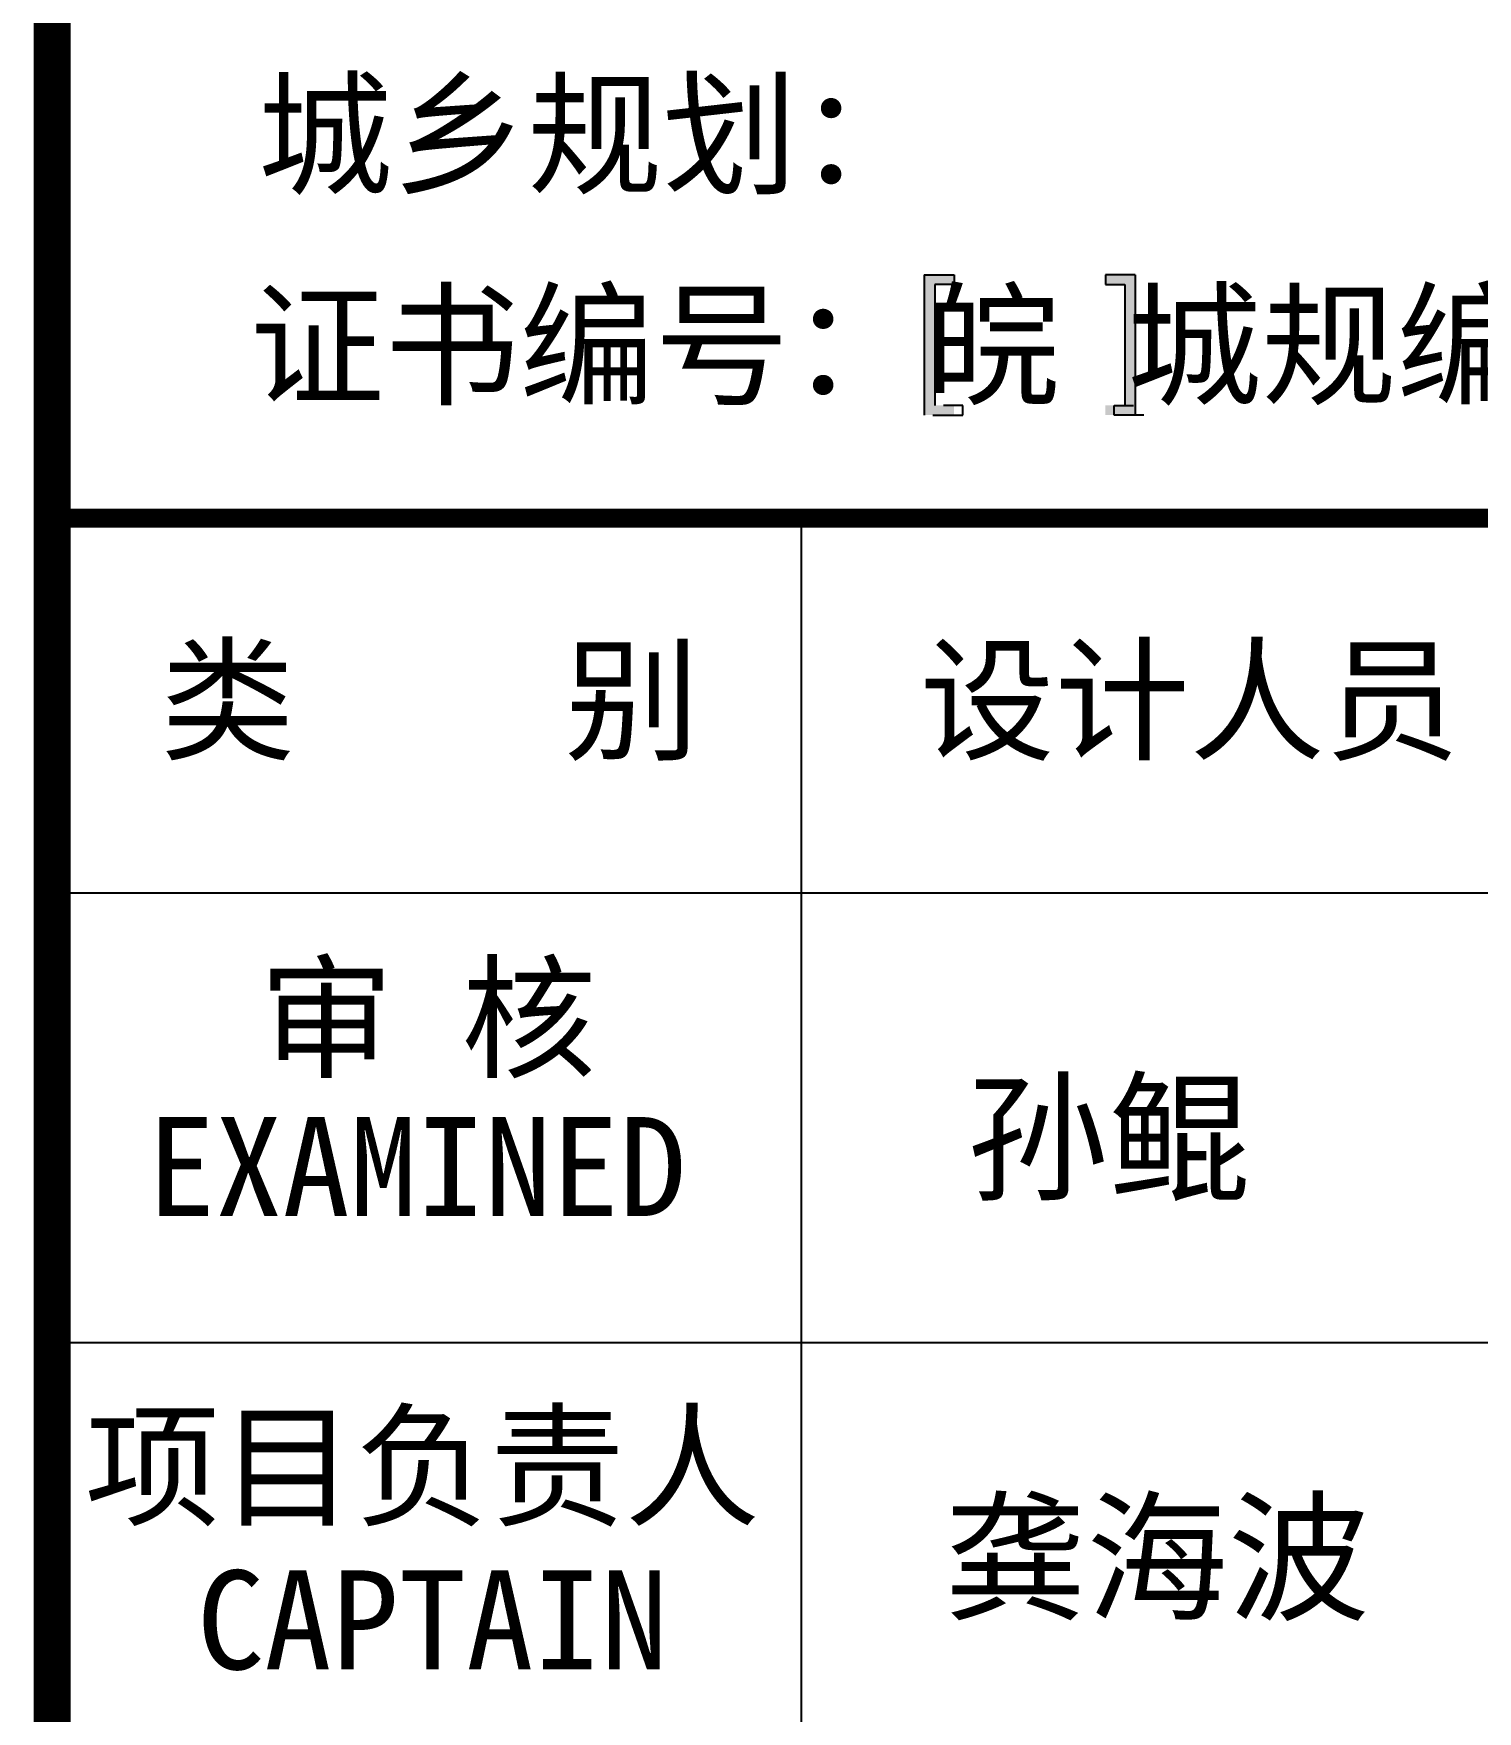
# Model space of a CAD drawing. Extents: x 69728788 to 150676229, y 15322671 to 43663798.
# Drawn here: x 75261667 to 75269342, y 20738257 to 20747176 of the extents above; entities that cross this region are included whole.
import ezdxf

# ---------------------------------------------------------------- set-up
doc = ezdxf.new("R2010")
doc.units = 0
doc.header["$LTSCALE"] = 1000
doc.header["$MEASUREMENT"] = 0
doc.layers.add('图框', color=253, linetype='CONTINUOUS')
doc.styles.add('STYLE-黑体', font='simhei.ttf')
doc.styles.add('黑体', font='simhei.ttf', dxfattribs={"width": 0.6, "height": 4.3})

msp = doc.modelspace()

# ---------------------------------------------------------------- hatches: boundary and pattern name
at = {"layer": '图框'}
for points in [[(75266457.2, 20745841.4), (75266559.8, 20745841.4), (75266559.8, 20745892.7), (75266512.5, 20745892.7), (75266402, 20745892.7), (75266402, 20745147.9), (75266512.5, 20745147.9), (75266559.8, 20745147.9), (75266559.8, 20745199.1), (75266457.2, 20745199.1)], [(75267467.3, 20745199.1), (75267364.7, 20745199.1), (75267364.7, 20745147.9), (75267412, 20745147.9), (75267522.5, 20745147.9), (75267522.5, 20745892.7), (75267412, 20745892.7), (75267364.7, 20745892.7), (75267364.7, 20745841.4), (75267467.3, 20745841.4)]]:
    msp.add_hatch(color=4, dxfattribs=at).paths.add_polyline_path(points)

# ---------------------------------------------------------------- linework, layer by layer
at = {"layer": '图框', "color": 4}
for p, q in [((75266402, 20745892.7), (75266512.5, 20745892.7)), ((75266402, 20745892.7), (75266402, 20745147.9)), ((75266512.5, 20745892.7), (75266559.8, 20745892.7)), ((75266559.8, 20745892.7), (75266559.8, 20745841.4)), ((75267412, 20745892.7), (75267364.7, 20745892.7)), ((75267364.7, 20745892.7), (75267364.7, 20745841.4)), ((75267522.5, 20745892.7), (75267412, 20745892.7)), ((75267522.5, 20745892.7), (75267522.5, 20745147.9)), ((75266559.8, 20745841.4), (75266457.2, 20745841.4)), ((75266457.2, 20745841.4), (75266457.2, 20745199.1)), ((75267364.7, 20745841.4), (75267467.3, 20745841.4)), ((75267467.3, 20745841.4), (75267467.3, 20745199.1)), ((75266605.8, 20745199.1), (75266503.2, 20745199.1)), ((75266605.8, 20745147.9), (75266605.8, 20745199.1)), ((75267410.6, 20745147.9), (75267410.6, 20745199.1)), ((75267410.6, 20745199.1), (75267513.2, 20745199.1)), ((75266448, 20745147.9), (75266558.4, 20745147.9)), ((75266558.4, 20745147.9), (75266605.8, 20745147.9)), ((75267458, 20745147.9), (75267410.6, 20745147.9)), ((75267568.4, 20745147.9), (75267458, 20745147.9))]:
    msp.add_line(p, q, dxfattribs=at)
at = {"layer": '图框', "color": 0}
for p, q in [((75261765.8, 20742607.9), (75273784.3, 20742607.9)), ((75261765.8, 20742607.9), (75273784.3, 20742607.9)), ((75261765.8, 20740217.5), (75273784.3, 20740217.5))]:
    msp.add_line(p, q, dxfattribs=at)
at = {"layer": '图框', "color": 4, "const_width": 197.2}
msp.add_lwpolyline([(75273784.3, 20647302.8), (75261765.8, 20647302.8), (75261765.8, 20762102.8), (75273784.3, 20762102.8)], dxfattribs=at)
at = {"layer": '图框', "color": 0, "const_width": 100}
msp.add_lwpolyline([(75261765.8, 20744599.9), (75273784.3, 20744599.9), (75273784.3, 20724281.5), (75261765.8, 20724281.5)], close=True, dxfattribs=at)
at = {"layer": '图框', "color": 0}
for points in [[(75265749.8, 20742607.9), (75265749.8, 20744599.9)], [(75265749.8, 20731054.3), (75265749.8, 20742607.9)]]:
    msp.add_lwpolyline(points, dxfattribs=at)

# ---------------------------------------------------------------- texts
at = {"layer": '图框', "color": 4}
for s, height, style, p in [('城乡规划：', 525.89, '黑体', (75262857.8, 20746377.1)), ('证书编号：皖 城规编(162037)', 525.888, '黑体', (75262815.7, 20745256.8)), ('孙鲲', 552.18, 'STYLE-黑体', (75266627.4, 20741030.5)), ('龚海波', 552.18, 'STYLE-黑体', (75266509.3, 20738798.8))]:
    msp.add_text(s, height=height, dxfattribs=dict(at, style=style)).set_placement(p)
at = {"layer": '图框', "color": 0, "style": 'STYLE-黑体'}
for s, p in [('类    别 ', (75262340.3, 20743369.6)), ('设计人员', (75266377.4, 20743369.6)), ('审 核', (75262865.8, 20741680.1)), ('EXAMINED ', (75262274.5, 20740890.3)), ('项目负责人', (75261940.5, 20739297.7)), ('CAPTAIN', (75262535.5, 20738480.9))]:
    msp.add_text(s, height=525.89, dxfattribs=at).set_placement(p)

doc.saveas('drawing.dxf')
